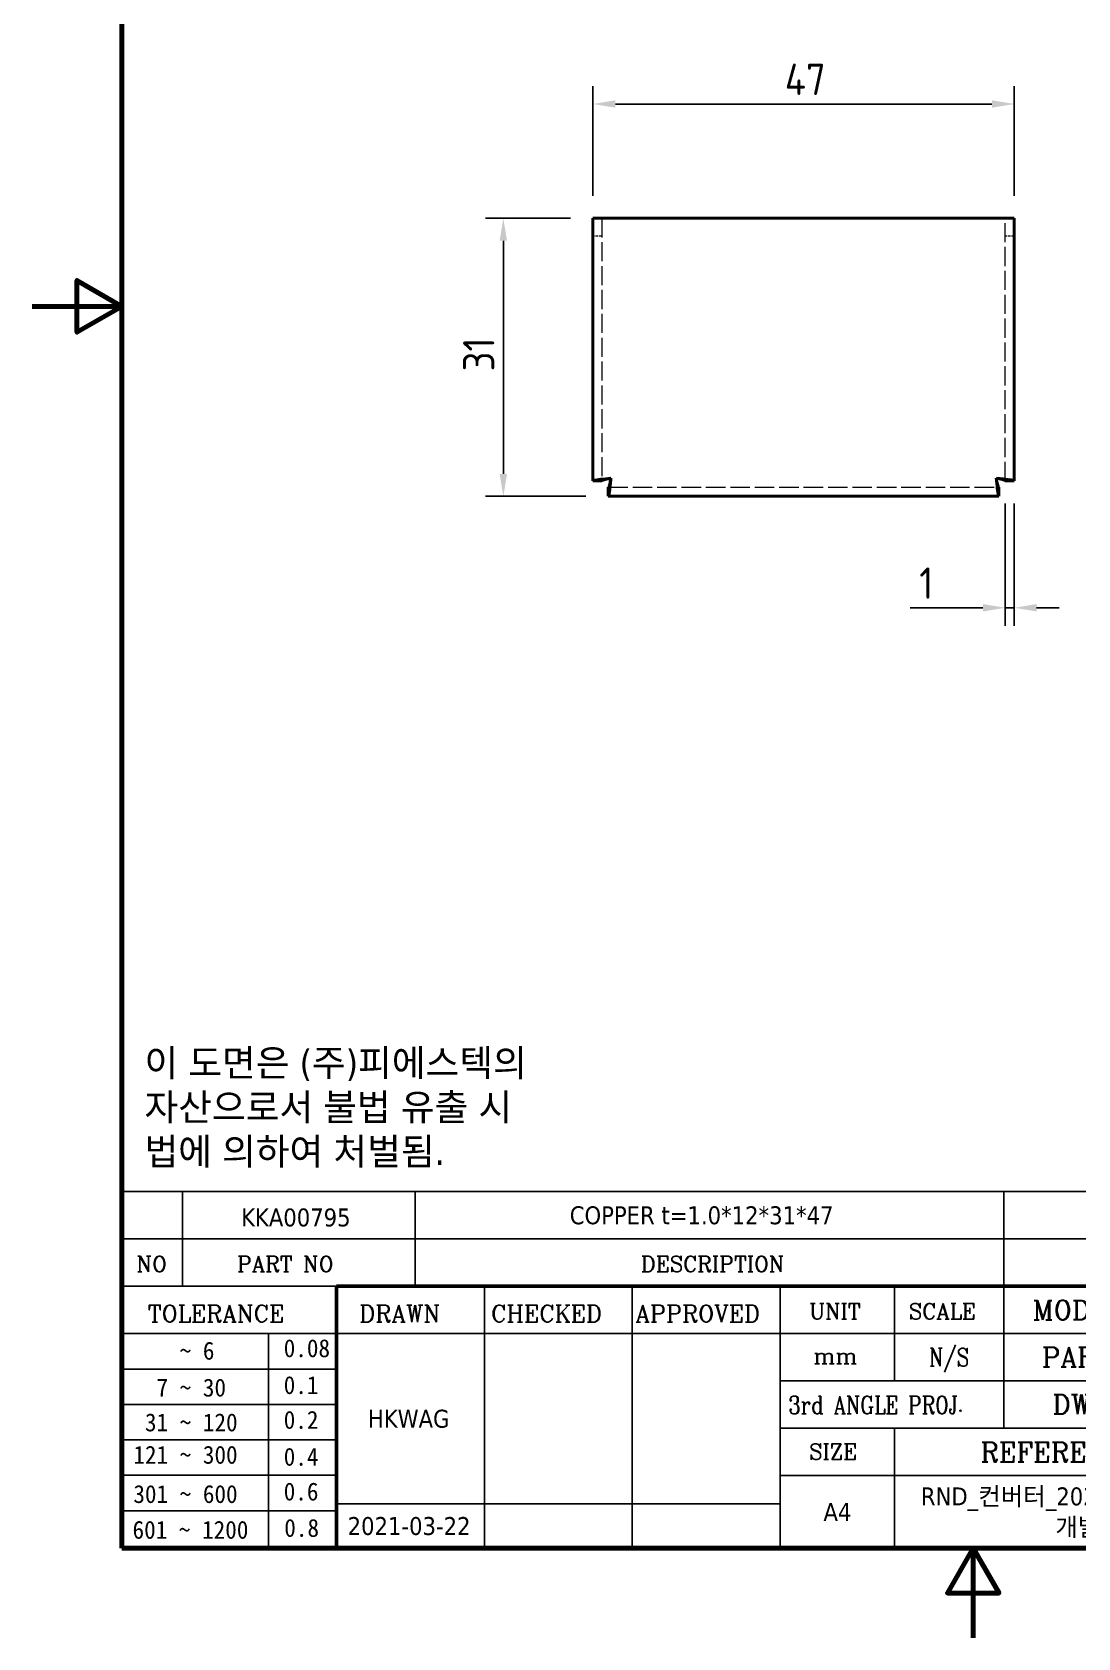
# Model space of a CAD drawing. Header units: millimetres. Extents: x 0 to 210, y 0 to 297.
# Drawn here: x 0 to 116.7, y 0 to 179.1 of the extents above; entities that cross this region are included whole.
import ezdxf
from ezdxf.enums import TextEntityAlignment as Align

# ---------------------------------------------------------------- set-up
doc = ezdxf.new("R2010")
doc.units = ezdxf.units.MM
doc.linetypes.add('DASHED', pattern=[0.2067, 0.1654, -0.0413])
doc.layers.get('0').update_dxf_attribs({"color": 3, "lineweight": 25})
for name, color, linetype, lineweight in [('가려진 것(ISO)', 2, 'DASHED', 18), ('가시적인 것(ISO)', 3, 'Continuous', 40), ('경계(ISO)', 7, 'Continuous', 70), ('기호(ISO)', 5, 'Continuous', 25), ('제목(ISO)', 7, 'Continuous', 50), ('치수(ISO)', 7, 'Continuous', 25)]:
    doc.layers.add(name, color=color, linetype=linetype, lineweight=lineweight)
doc.styles.add('HAN_291', font='')
doc.styles.add('RC_284', font='ROMANC.shx')
doc.styles.add('RC_287', font='ROMANC.shx')
doc.styles.add('RC_292', font='ROMANC.shx')
doc.styles.add('문자 텍스트_PSTEK_POSCO', font='isocp.shx')
doc.styles.add('치수 텍스트_PSTEK_POSCO', font='isocp.shx')
doc.styles.add('텍스트 스타일198', font='tahoma.ttf')
doc.styles.add('텍스트 스타일333', font='ROMANC.shx', dxfattribs={"width": 0.800000011920929})
doc.styles.get('HAN_291').set_extended_font_data('GulimChe')
doc.dimstyles.new('치수_PSTEK_POSCO', dxfattribs={"dimtxt": 3.5, "dimasz": 2.5, "dimexe": 2, "dimexo": 2.5, "dimgap": 1, "dimtad": 1, "dimrnd": 1e-08, "dimdsep": 46, "dimtxsty": '치수 텍스트_PSTEK_POSCO', "dimcen": 0.09, "dimdle": 10, "dimclrd": 7, "dimclre": 7, "dimclrt": 2, "dimadec": 1, "dimazin": 2, "dimtfac": 1, "dimtmove": 0, "dimatfit": 3, "dimfxl": 0, "dimtolj": 1, "dimlwd": -1, "dimlwe": -1, "dimarcsym": 0})

# ---------------------------------------------------------------- blocks, each defined once
blk = doc.blocks.new('경계 Default Border')
at = {"layer": '경계(ISO)', "flags": 128}
for points in [[(10, 10), (10, 287.0000076293945), (200, 287.0000076293945), (200, 10), (10, 10)], [(0, 148.5000038146973), (10, 148.5000038146973), (5, 151.3867473602295), (5, 145.6132507324219), (10, 148.5000038146973)], [(105, 0), (105, 10), (102.1132469177246, 5), (107.8867530822754, 5), (105, 10)]]:
    blk.add_lwpolyline(points, dxfattribs=at)
blk = doc.blocks.new('제목 블록 PSTEK')
at = {"color": 180}
for p, q in [((182.475792979055, 11.79100474011392), (182.4757929790549, 51.56524660363496)), ((182.4757929790549, 51.56524660363496), (372.4757929537551, 51.56524660363496)), ((189.2651435055721, 51.56524660363496), (189.2651435055722, 41.00524660363494)), ((215.2152739891528, 41.00524660363494), (215.2152739891528, 51.56524660363496)), ((280.8758854511282, 51.56524660363496), (280.8758854511282, 41.00524660363494)), ((182.475792979055, 46.2852466036349), (372.4757929537551, 46.28524660363492)), ((182.475792979055, 41.00524660363493), (206.451475290024, 41.00524660363493)), ((222.9401812389276, 11.79100474011392), (222.9401812389276, 41.00524660363494)), ((239.4288871878316, 11.79100474011392), (239.4288871878316, 41.00524660363494)), ((255.9175931367356, 11.79100474011392), (255.9175931367356, 41.00524660363494)), ((268.6918866058747, 41.00524660363494), (268.6918866058747, 30.44524660363498)), ((280.8758854511282, 41.00524660363494), (280.8758854511282, 25.16524660363502)), ((182.475792979055, 35.72524660363497), (206.451475290024, 35.72524660363497)), ((198.8621818849491, 12.02524660363491), (198.8621818849491, 35.72524660363497)), ((206.451475290024, 35.72524660363497), (372.4757929537551, 35.72524660363497)), ((182.475792979055, 31.77524660363492), (206.451475290024, 31.77524660363492)), ((255.917593136736, 30.44524660363498), (372.4757929537552, 30.44524660363501)), ((182.475792979055, 27.82524660363487), (206.451475290024, 27.82524660363487)), ((255.9175931367359, 25.16524660363502), (372.4757929537552, 25.165246603635)), ((268.6918866058744, 25.16524660363502), (268.6918866058744, 11.79100474011392)), ((182.475792979055, 23.87524660363505), (206.451475290024, 23.87524660363505)), ((182.475792979055, 19.92524660363478), (206.451475290024, 19.92524660363478)), ((255.9175931367359, 19.88524660363481), (310.0881549537553, 19.88524660363481)), ((206.451475290024, 16.74100474011396), (255.9175931367359, 16.74100474011396)), ((182.475792979055, 15.97524660363496), (206.451475290024, 15.97524660363496)), ((182.475792979055, 11.79100474011392), (372.4757929537551, 11.79100474011389))]:
    blk.add_line(p, q, dxfattribs=at)
at = {"color": 7, "lineweight": 50}
for p, q in [((206.4514752900237, 11.79100474011392), (206.4514752900237, 41.00524660363494)), ((206.451475290024, 41.00524660363494), (372.4757929537551, 41.00524660363496))]:
    blk.add_line(p, q, dxfattribs=at)
at = {"layer": '제목(ISO)', "lineweight": 18}
blk.add_line((182.475792979055, 35.72500474011393), (182.475792979055, 11.79100474011392), dxfattribs=at)
at = {"color": 2}
for s, height, style, p in [('NO', 1.742399930953979, 'RC_284', (184.135398793432, 42.62317362549192)), ('PART NO', 1.742399930953979, 'RC_284', (195.3359407378685, 42.62317362549192)), ('DESCRIPTION', 1.742399930953979, 'RC_284', (240.4025565652523, 42.62317362549192)), ('MODEL NAME', 2.178000062704086, 'RC_292', (284.096330289083, 37.25462520371384)), (' TOLERANCE', 1.899999976158142, 'RC_287', (184.0872874387979, 37.00893196870329)), ('DRAWN', 1.899999976158142, 'RC_287', (208.9766620976279, 37.00893196870329)), ('CHECKED', 1.899999976158142, 'RC_287', (223.6856844514997, 37.00893196870329)), ('APPROVED', 1.899999976158142, 'RC_287', (239.7795453577791, 37.00893196870329)), ('UNIT', 1.742399930953979, 'RC_284', (259.1652673287452, 37.34317362549218)), ('SCALE', 1.742399930953979, 'RC_284', (270.2934779252897, 37.34317362549218)), ('    ~ 6', 2.000000029802322, 'HAN_291', (183.7721304966814, 32.8176515608431)), ('0.08', 2.000000029802322, 'HAN_291', (200.5467345600617, 33.09873600004101)), ('PART NAME', 2.178000062704086, 'RC_292', (285.1416959765849, 32.03045329421792)), ('mm', 1.742399930953979, 'RC_284', (259.6505418159997, 32.3543089683787)), ('  7 ~ 30', 2.000000029802322, 'HAN_291', (183.7721304966814, 28.70538114822415)), ('0.1', 2.000000029802322, 'HAN_291', (200.5467345600617, 28.98646558742206)), (' DWG NO.', 2.178000062704086, 'RC_292', (284.8124284083233, 26.75045329421772)), ('0.2', 2.000000029802322, 'HAN_291', (200.5467345600617, 25.10736625836028)), (' 31 ~ 120', 2.000000029802322, 'HAN_291', (183.7721304966814, 24.82628181916237)), ('SIZE', 1.742399930953979, 'RC_284', (259.1652673287452, 21.69497768947366)), ('REFERENCE', 2.178000062704086, 'RC_292', (278.2741065029841, 21.43214925458022)), ('121 ~ 300', 2.000000029802322, 'HAN_291', (183.7721304966814, 21.21401206133254)), ('0.4', 2.000000029802322, 'HAN_291', (200.5467345600617, 20.99509650053045)), ('301 ~ 600', 2.000000029802322, 'HAN_291', (183.7721304966814, 16.83491273227077)), ('0.6', 2.000000029802322, 'HAN_291', (200.5467345600617, 17.11599717146868)), ('601 ~ 1200', 2.000000029802322, 'HAN_291', (183.6802025156883, 12.84759660881125)), ('0.8', 2.000000029802322, 'HAN_291', (200.6097246063884, 13.05732192299702))]:
    blk.add_text(s, height=height, dxfattribs=dict(at, style=style)).set_placement(p)
at = {"color": 7, "style": '텍스트 스타일333', "width": 0.7999999523162842}
blk.add_text('N/S', height=2.000000029802322, dxfattribs=at).set_placement((274.7838860285014, 33.08524660363496), align=Align.MIDDLE_CENTER)
at = {"color": 2, "style": '텍스트 스타일333', "width": 0.7999999523162842}
blk.add_text('3rd ANGLE PROJ.', height=2.000000029802322, dxfattribs=at).set_placement((256.8430306642954, 26.76148381654429))
at = {"layer": '제목(ISO)', "style": '텍스트 스타일198'}
for tag, p in [('설명_001', (232.4574120760802, 47.92245856837096)), ('재질_001', (290.4746326517839, 47.92524659519488)), ('질량\\P3;_001', (350.3046145979153, 48.1643332325385)), ('부품_번호_001', (195.7923874187775, 47.68071419841495)), ("3._Q'TY_001", (312.7528515031639, 47.92524658873381)), ('1._MODEL_NAME_001', (328.0471947388506, 37.34308406982311)), ('제목_001', (335.5349605824892, 32.12134217035067)), ('부품_번호_001', (334.4516276720094, 26.80591818687283)), ('설계자_001', (209.9396160013646, 25.23446884679021)), ('프로젝트_001', (271.6304945365308, 16.57270180080504)), ('시트_크기_001', (260.7634369704525, 14.8381256569732)), ('작성_날짜_001', (207.6770236384131, 13.26600473167383)), ('프로젝트_002', (286.6403537393983, 13.14882256215354))]:
    blk.add_attdef(tag, p, '', height=2.000000029802322, dxfattribs=at)
for tag, p in [('4._COLOR', (327.6805273250926, 48.92524660363493)), ('점검자', (231.1845342133799, 26.23312567187446)), ('엔지니어링_승인자', (247.673240162284, 26.23312567187446)), ('점검_날짜', (231.1845342133799, 14.26600474011394)), ('엔지니어링_승인_날짜', (247.6732401622839, 14.26600474011394))]:
    blk.add_attdef(tag, text='', height=2.000000029802322, dxfattribs=at).set_placement(p, align=Align.MIDDLE_CENTER)
blk = doc.blocks.new('*D22')
at = {"layer": 'Defpoints', "color": 0, "transparency": 16777216}
for p in [(109.5738188567503, 171.0673411826892), (62.57381885675029, 158.3214396512473), (109.5738188567503, 158.3214396512473)]:
    blk.add_point(p, dxfattribs=at)
at = {"layer": '치수(ISO)', "color": 7, "transparency": 16777216}
for p, q in [((62.57381885675029, 160.8214396512473), (62.57381885675029, 173.0673411826892)), ((109.5738188567503, 160.8214396512473), (109.5738188567503, 173.0673411826892)), ((65.0738188567503, 171.0673411826892), (107.0738188567503, 171.0673411826892))]:
    blk.add_line(p, q, dxfattribs=at)
for points in [[(65.0738188567503, 171.4840078493559), (65.0738188567503, 170.6506745160226), (62.57381885675029, 171.0673411826892)], [(107.0738188567503, 171.4840078493559), (107.0738188567503, 170.6506745160226), (109.5738188567503, 171.0673411826892)]]:
    blk.add_solid(points, dxfattribs=at)
at = {"layer": '치수(ISO)', "color": 2, "transparency": 16777216, "insert": (83.97381885675028, 173.8173411826892), "char_height": 3.5, "attachment_point": 4, "style": '치수 텍스트_PSTEK_POSCO'}
blk.add_mtext('\\A1;47', dxfattribs=at)
blk = doc.blocks.new('*D23')
at = {"layer": 'Defpoints', "color": 0, "transparency": 16777216}
for p in [(52.57381885675032, 158.3214396512473), (62.57381885675029, 158.3214396512473), (64.28092563793682, 127.3214396512473)]:
    blk.add_point(p, dxfattribs=at)
at = {"layer": '치수(ISO)', "color": 7, "transparency": 16777216}
for p, q in [((60.07381885675029, 158.3214396512473), (50.57381885675032, 158.3214396512473)), ((52.57381885675031, 129.8214396512473), (52.57381885675032, 155.8214396512473)), ((61.78092563793682, 127.3214396512473), (50.57381885675031, 127.3214396512473))]:
    blk.add_line(p, q, dxfattribs=at)
for points in [[(52.15715219008366, 155.8214396512473), (52.99048552341699, 155.8214396512473), (52.57381885675032, 158.3214396512473)], [(52.15715219008365, 129.8214396512473), (52.99048552341698, 129.8214396512473), (52.57381885675031, 127.3214396512473)]]:
    blk.add_solid(points, dxfattribs=at)
at = {"layer": '치수(ISO)', "color": 2, "transparency": 16777216, "insert": (49.82381885675029, 141.2464396512473), "char_height": 3.5, "attachment_point": 4, "rotation": 90, "style": '치수 텍스트_PSTEK_POSCO'}
blk.add_mtext('\\A1;31', dxfattribs=at)
blk = doc.blocks.new('*D25')
at = {"layer": 'Defpoints', "color": 0, "transparency": 16777216}
for p in [(108.5738188567503, 129.0285464324339), (109.5738188567503, 129.0285464324339), (109.5738188567503, 114.8831566804378)]:
    blk.add_point(p, dxfattribs=at)
at = {"layer": '치수(ISO)', "color": 7, "transparency": 16777216}
for p, q in [((108.5738188567503, 126.5285464324339), (108.5738188567503, 112.8831566804378)), ((109.5738188567503, 126.5285464324339), (109.5738188567503, 112.8831566804378)), ((106.0738188567503, 114.8831566804378), (97.97900866920519, 114.8831566804378)), ((109.5738188567503, 114.8831566804378), (108.5738188567503, 114.8831566804378)), ((112.0738188567503, 114.8831566804378), (114.5738188567503, 114.8831566804378))]:
    blk.add_line(p, q, dxfattribs=at)
for points in [[(106.0738188567503, 115.2998233471045), (106.0738188567503, 114.4664900137711), (108.5738188567503, 114.8831566804378)], [(112.0738188567503, 115.2998233471045), (112.0738188567503, 114.4664900137711), (109.5738188567503, 114.8831566804378)]]:
    blk.add_solid(points, dxfattribs=at)
at = {"layer": '치수(ISO)', "color": 2, "transparency": 16777216, "insert": (98.9790086692052, 117.6331566804378), "char_height": 3.5, "attachment_point": 4, "style": '치수 텍스트_PSTEK_POSCO'}
blk.add_mtext('\\A1;1', dxfattribs=at)

msp = doc.modelspace()

# ---------------------------------------------------------------- linework, layer by layer
at = {"layer": '가려진 것(ISO)', "ltscale": 12.8833589553833}
for p, q in [((63.57381885675031, 158.3214396512473), (63.57381885675028, 129.0285464324339)), ((108.5738188567503, 129.0285464324339), (108.5738188567503, 158.3214396512473))]:
    msp.add_line(p, q, dxfattribs=at)
at = {"layer": '가려진 것(ISO)', "ltscale": 1.904596567153931}
for p, q in [((63.57381885675031, 156.3214396512473), (62.5738188567503, 156.3214396512473)), ((109.5738188567503, 156.3214396512473), (108.5738188567503, 156.3214396512473))]:
    msp.add_line(p, q, dxfattribs=at)
at = {"layer": '가려진 것(ISO)', "ltscale": 13.1790599822998}
msp.add_line((64.28092563793683, 128.3214396512473), (107.8667120755637, 128.3214396512473), dxfattribs=at)
at = {"layer": '가시적인 것(ISO)'}
for p, q in [((62.57381885675027, 129.0285464324339), (62.5738188567503, 158.3214396512473)), ((64.5738188567503, 158.3214396512473), (62.5738188567503, 158.3214396512473)), ((64.57381885675028, 158.3214396512473), (107.5738188567503, 158.3214396512473)), ((109.5738188567503, 158.3214396512473), (107.5738188567503, 158.3214396512473)), ((109.5738188567503, 158.3214396512473), (109.5738188567503, 129.0285464324339)), ((63.57381885675028, 129.0285464324339), (62.57381885675027, 129.0285464324339)), ((108.5738188567503, 129.0285464324339), (109.5738188567503, 129.0285464324339)), ((64.28092563793683, 128.3214396512473), (64.28092563793683, 127.3214396512473)), ((107.8667120755637, 127.3214396512473), (64.28092563793683, 127.3214396512473)), ((107.8667120755637, 128.3214396512473), (107.8667120755637, 127.3214396512473))]:
    msp.add_line(p, q, dxfattribs=at)
for points, knots in [([(64.57381885675028, 129.3214396512473), (63.78885014531122, 129.2482563846967), (63.02741483443975, 129.175073118146), (62.72655320751988, 129.1018898515954), (62.62604653227912, 129.0774420452082), (62.57381885675029, 129.052994238821), (62.57381885675029, 129.0285464324339)], [0, 0, 0, 0, 1.177453067158597, 1.177453067158597, 1.177453067158597, 1.570796326794897, 1.570796326794897, 1.570796326794897, 1.570796326794897]), ([(64.57381885675028, 129.3214396512473), (64.10707366840137, 129.2344095899662), (63.66755211064536, 129.147379528685), (63.58832911578597, 129.0603494674038), (63.57867907211583, 129.0497484557472), (63.57381885675029, 129.0391474440905), (63.57381885675029, 129.0285464324339)], [0, 0, 0, 0, 1.40023556504676, 1.40023556504676, 1.40023556504676, 1.570796326794897, 1.570796326794897, 1.570796326794897, 1.570796326794897]), ([(64.28092563793683, 127.3214396512473), (64.35410890448749, 127.3214396512473), (64.42729217103815, 127.8298597915951), (64.50047543758879, 128.5548826597761), (64.52492324397595, 128.7970858237369), (64.5493710503631, 129.0592108114898), (64.57381885675028, 129.3214396512473)], [0, 0, 0, 0, 1.177453067158598, 1.177453067158598, 1.177453067158598, 1.570796326794897, 1.570796326794897, 1.570796326794897, 1.570796326794897]), ([(64.57381885675028, 129.3214396512473), (64.48678879546911, 128.8546944628984), (64.39975873418793, 128.4151729051424), (64.31272867290674, 128.335949910283), (64.30212766125011, 128.3262998666129), (64.29152664959348, 128.3214396512473), (64.28092563793683, 128.3214396512473)], [0, 0, 0, 0, 1.400235565046779, 1.400235565046779, 1.400235565046779, 1.570796326794897, 1.570796326794897, 1.570796326794897, 1.570796326794897]), ([(107.5738188567503, 129.3214396512473), (107.647002123301, 128.5364709398083), (107.7201853898516, 127.7750356289368), (107.7933686564023, 127.4741740020169), (107.8178164627894, 127.3736673267762), (107.8422642691766, 127.3214396512473), (107.8667120755637, 127.3214396512473)], [0, 0, 0, 0, 1.177453067158596, 1.177453067158596, 1.177453067158596, 1.570796326794898, 1.570796326794898, 1.570796326794898, 1.570796326794898]), ([(107.5738188567503, 129.3214396512473), (107.6608489180315, 128.8546944628984), (107.7478789793126, 128.4151729051424), (107.8349090405938, 128.335949910283), (107.8455100522505, 128.3262998666129), (107.8561110639071, 128.3214396512473), (107.8667120755637, 128.3214396512473)], [0, 0, 0, 0, 1.400235565046779, 1.400235565046779, 1.400235565046779, 1.570796326794898, 1.570796326794898, 1.570796326794898, 1.570796326794898]), ([(109.5738188567503, 129.0285464324339), (109.5738188567503, 129.1017296989845), (109.0653987164025, 129.1749129655352), (108.3403758482215, 129.2480962320858), (108.0981726842607, 129.272544038473), (107.8360476965078, 129.2969918448601), (107.5738188567503, 129.3214396512473)], [0, 0, 0, 0, 1.177453067158584, 1.177453067158584, 1.177453067158584, 1.570796326794897, 1.570796326794897, 1.570796326794897, 1.570796326794897]), ([(107.5738188567503, 129.3214396512473), (108.0405640450992, 129.2344095899662), (108.4800856028552, 129.147379528685), (108.5593085977146, 129.0603494674038), (108.5689586413847, 129.0497484557471), (108.5738188567503, 129.0391474440905), (108.5738188567503, 129.0285464324339)], [0, 0, 0, 0, 1.400235565046833, 1.400235565046833, 1.400235565046833, 1.570796326794897, 1.570796326794897, 1.570796326794897, 1.570796326794897])]:
    msp.add_open_spline(points, degree=3, knots=knots, dxfattribs=at)

# ---------------------------------------------------------------- block references
msp.add_blockref('경계 Default Border', (0, 0))
ref = msp.add_blockref('제목 블록 PSTEK', (-172.4757929537552, -1.791004740113895))
ref.add_attrib('설계자_001', 'HKWAG', (37.4638230476094, 23.44346410667632), dxfattribs={"layer": '제목(ISO)', "height": 2.000000029802322, "style": '텍스트 스타일198'})
ref.add_attrib('프로젝트_001', 'RND_컨버터_2021_DC집진기', (99.15470158277556, 14.78169706069115), dxfattribs={"layer": '제목(ISO)', "height": 2.000000029802322, "style": '텍스트 스타일198'})
ref.add_attrib('시트_크기_001', 'A4', (88.28764401669724, 13.04712091685931), dxfattribs={"layer": '제목(ISO)', "height": 2.000000029802322, "style": '텍스트 스타일198'})
ref.add_attrib('작성_날짜_001', '2021-03-22', (35.20123068465794, 11.47499999155994), dxfattribs={"layer": '제목(ISO)', "height": 2.000000029802322, "style": '텍스트 스타일198'})
ref.add_attrib('설명_001', 'COPPER t=1.0*12*31*47', (59.98161912232504, 46.13145382825707), dxfattribs={"layer": '제목(ISO)', "height": 2.000000029802322, "style": '텍스트 스타일198'})
ref.add_attrib('부품_번호_001', 'KKA00795', (23.31659446502237, 45.88970945830106), dxfattribs={"layer": '제목(ISO)', "height": 2.000000029802322, "style": '텍스트 스타일198'})
ref.add_attrib('프로젝트_002', '개발', (114.1645607856432, 11.35781782203964), dxfattribs={"layer": '제목(ISO)', "height": 2.000000029802322, "style": '텍스트 스타일198'})

# ---------------------------------------------------------------- texts
at = {"layer": '기호(ISO)', "color": 7, "insert": (12.5345017592702, 59.03223318725009), "char_height": 3.00000011920929, "width": 60.84077827472761, "attachment_point": 4, "line_spacing_factor": 0.9878842234611511, "style": '문자 텍스트_PSTEK_POSCO'}
msp.add_mtext('{\\fTahoma|b0|i0;\\H3.0000;이 도면은 (주)피에스텍의\\P자산으로서 불법 유출 시 \\P법에 의하여 처벌됨.}', dxfattribs=at)

# ---------------------------------------------------------------- dimensions: what is measured, and where the dimension line sits
at = {"layer": '치수(ISO)', "color": 7}
for base, p1, p2, angle, picture, middle in [((109.5738188567503, 171.0673411826892), (62.57381885675029, 158.3214396512473), (109.5738188567503, 158.3214396512473), 180, '*D22', (86.07381885675028, 171.0673411826892)), ((52.57381885675032, 158.3214396512473), (64.28092563793682, 127.3214396512473), (62.57381885675029, 158.3214396512473), 90, '*D23', (52.57381885675029, 142.8214396512473))]:
    dim = msp.add_linear_dim(base=base, p1=p1, p2=p2, angle=angle, dimstyle='치수_PSTEK_POSCO', override={"dimdec": 2, "dimtp": 0, "dimtm": -0, "dimtdec": 2, "dimtofl": 0, "dimatfit": 1}, dxfattribs=at)
    dim.commit()
    dim.dimension.update_dxf_attribs({"geometry": picture, "text_midpoint": middle, "dimtype": 160})
dim = msp.add_linear_dim(base=(109.5738188567503, 114.8831566804378), p1=(108.5738188567503, 129.0285464324339), p2=(109.5738188567503, 129.0285464324339), dimstyle='치수_PSTEK_POSCO', override={"dimdec": 2, "dimtp": 0, "dimtm": -0, "dimtdec": 2, "dimtofl": 1, "dimatfit": 1}, dxfattribs=at)
dim.commit()
dim.dimension.update_dxf_attribs({"geometry": '*D25', "text_midpoint": (99.3290086692052, 114.8831566804378), "dimtype": 160})

doc.saveas('drawing.dxf')
